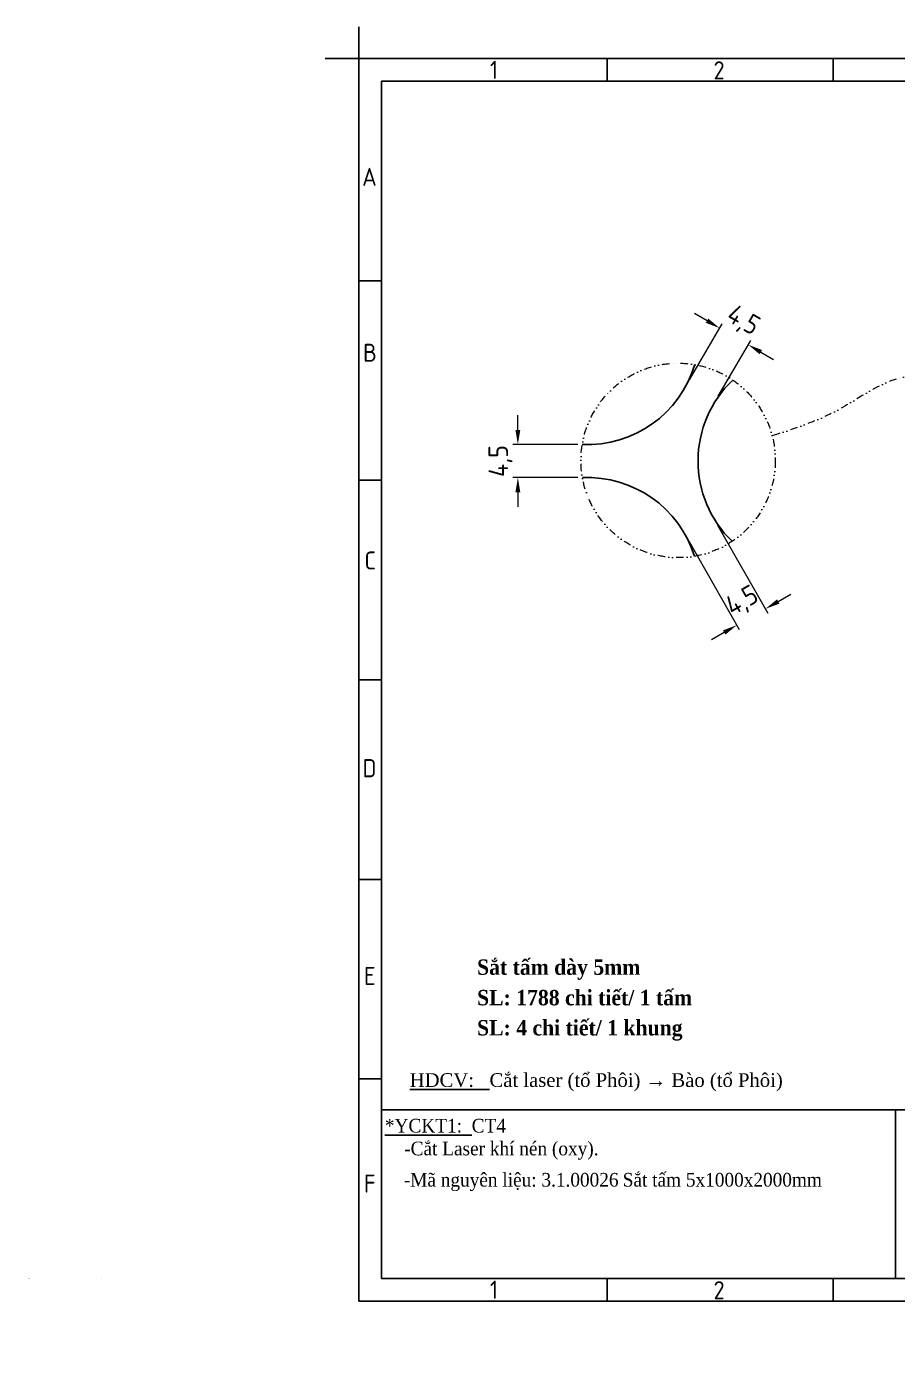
# Model space of a CAD drawing. Header units: millimetres. Extents: x -127318 to -46279, y 54276 to 57025.
# Drawn here: x -110090 to -108308, y 54296 to 57025 of the extents above; entities that cross this region are included whole.
import ezdxf

# ---------------------------------------------------------------- set-up
doc = ezdxf.new("R2010")
doc.units = ezdxf.units.MM
doc.header["$PDMODE"] = 2
for name, pattern in [('CENTER', [2, 1.25, -0.25, 0.25, -0.25]), ('CONTPVMNIL', [0]), ('DIVIDE', [1.25, 0.5, -0.25, 0, -0.25, 0, -0.25])]:
    doc.linetypes.add(name, pattern=pattern)
doc.layers.get('0').update_dxf_attribs({"linetype": 'CONTPVMNIL'})
doc.layers.get('DEFPOINTS').update_dxf_attribs({"color": 6})
doc.layers.add('D KT', color=4, linetype='Continuous', lineweight=18)
doc.layers.add('d tam', color=2, linetype='CENTER', lineweight=9)
doc.layers.add('FRAME050', color=6, linetype='Continuous')
doc.layers.add('MAIN', color=7, linetype='Continuous')
doc.styles.add('ISOCP', font='isocp')
doc.styles.add('SLDTEXTSTYLE0', font='timesi.ttf', dxfattribs={"width": 0.933, "bigfont": 'bigfont'})
doc.dimstyles.new('dim 20', dxfattribs={"dimscale": 20, "dimtxt": 2.5, "dimasz": 1.5, "dimexe": 0.5, "dimexo": 1, "dimtad": 1, "dimtoh": 1, "dimtxsty": 'ISOCP', "dimcen": 0, "dimclrd": 3, "dimclre": 3, "dimclrt": 7, "dimadec": 0, "dimazin": 0, "dimtfac": 1, "dimtix": 1, "dimtofl": 0, "dimtmove": 0, "dimatfit": 3, "dimfxl": 1, "dimlwd": 5, "dimlwe": 5, "dimarcsym": 0})

# ---------------------------------------------------------------- blocks, each defined once
blk = doc.blocks.new('khung moi')
at = {"layer": 'FRAME050'}
for p, q in [((-261.36, 221.36), (-261.36, 225.32)), ((-221.76, 221.36), (-221.76, 225.32)), ((-182.16, 221.36), (-182.16, 225.32)), ((-142.56, 221.36), (-142.56, 225.32)), ((-102.96, 221.36), (-102.96, 225.32)), ((-63.36, 221.36), (-63.36, 225.32)), ((-23.76, 221.36), (-23.76, 225.32)), ((-300.96, 186.36), (-304.92, 186.36)), ((0, 186.36), (-3.96, 186.36)), ((-300.96, 151.36), (-304.92, 151.36)), ((0, 151.36), (-3.96, 151.36)), ((-304.92, 116.36), (-300.96, 116.36)), ((-3.96, 116.36), (0, 116.36)), ((-300.96, 81.36), (-304.92, 81.36)), ((0, 81.36), (-3.96, 81.36)), ((-300.96, 46.36), (-304.92, 46.36)), ((0, 46.36), (-3.96, 46.36)), ((-261.36, 7.4), (-261.36, 11.36)), ((-221.76, 7.4), (-221.76, 11.36)), ((-182.16, 7.4), (-182.16, 11.36)), ((-174.24, 7.4), (-174.24, 11.36)), ((-166.32, 7.4), (-166.32, 11.36)), ((-158.4, 7.4), (-158.4, 11.36)), ((-150.48, 7.4), (-150.48, 11.36)), ((-142.56, 11.36), (-142.56, 7.4)), ((-134.64, 7.4), (-134.64, 11.36)), ((-126.72, 7.4), (-126.72, 11.36)), ((-118.8, 7.4), (-118.8, 11.36)), ((-110.88, 7.4), (-110.88, 11.36)), ((-102.96, 7.4), (-102.96, 11.36)), ((-63.36, 7.4), (-63.36, 11.36)), ((-23.76, 7.4), (-23.76, 11.36)), ((-182.16, 7.4), (-102.96, 7.4))]:
    blk.add_line(p, q, dxfattribs=at)
at = {"layer": 'MAIN'}
for p, q in [((-304.92, 225.32), (-304.92, 230.92)), ((-304.92, 225.32), (-310.86, 225.32)), ((0, 7.4), (9.82, 7.4)), ((0, 7.4), (0, -3))]:
    blk.add_line(p, q, dxfattribs=at)
at = {"layer": 'MAIN', "color": 7, "linetype": 'Continuous'}
blk.add_lwpolyline([(-300.96, 221.36), (-3.96, 221.36), (-3.96, 11.36), (-300.96, 11.36)], close=True, dxfattribs=at)
at = {"layer": 'FRAME050', "style": 'ISOCP'}
for s, p in [('1', (-281.95, 221.76)), ('2', (-242.72, 221.68)), ('3', (-203.13, 221.83)), ('4', (-163.63, 221.76)), ('5', (-123.93, 221.83)), ('6', (-84.25, 221.69)), ('7', (-44.67, 221.76)), ('8', (-9.03, 221.76)), ('A', (-3.41, 208.57)), ('A', (-304.37, 203)), ('B', (-304.21, 172.14)), ('B', (-3.25, 172.14)), ('C', (-303.97, 135.71)), ('C', (-3.01, 135.71)), ('D', (-304.3, 99.28)), ('D', (-3.34, 99.28)), ('E', (-304.05, 62.84)), ('E', (-3.09, 62.84)), ('F', (-304.05, 26.41)), ('1', (-281.95, 7.8)), ('2', (-242.72, 7.72)), ('3', (-203.13, 7.87)), ('6', (-84.25, 7.73)), ('7', (-44.67, 7.8)), ('8', (-9.03, 7.8))]:
    blk.add_text(s, height=3.17, dxfattribs=at).set_placement(p)
blk = doc.blocks.new('*D614')
at = {"color": 3, "lineweight": 5, "ltscale": 30, "transparency": 16777216}
for p, q in [((-108697.6, 56422.9), (-108723.5, 56438)), ((-108733.2, 56302.3), (-108666.6, 56416.5)), ((-108674.9, 56268.3), (-108608.3, 56382.5)), ((-108587.4, 56358.7), (-108561.5, 56343.6))]:
    blk.add_line(p, q, dxfattribs=at)
at = {"color": 3, "ltscale": 30, "transparency": 16777216}
for points in [[(-108695.1, 56427.2), (-108700.1, 56418.6), (-108671.7, 56407.8)], [(-108584.9, 56363), (-108590, 56354.4), (-108613.4, 56373.8)]]:
    blk.add_solid(points, dxfattribs=at)
at = {"layer": 'DEFPOINTS', "color": 0, "ltscale": 30, "transparency": 16777216}
for p in [(-108613.4, 56373.8), (-108743.3, 56285), (-108685, 56251)]:
    blk.add_point(p, dxfattribs=at)
at = {"color": 7, "ltscale": 30, "transparency": 16777216, "insert": (-108624.6, 56421.5), "char_height": 40, "attachment_point": 5, "rotation": 329.763, "style": 'ISOCP'}
blk.add_mtext('4,5', dxfattribs=at)
blk = doc.blocks.new('*D615')
at = {"color": 3, "lineweight": 5, "ltscale": 30, "transparency": 16777216}
for p, q in [((-109084.8, 56199.5), (-109084.8, 56229.5)), ((-108962, 56169.5), (-109094.8, 56169.5)), ((-108962, 56102), (-109094.8, 56102)), ((-109084.8, 56072), (-109084.8, 56042))]:
    blk.add_line(p, q, dxfattribs=at)
at = {"color": 3, "ltscale": 30, "transparency": 16777216}
for points in [[(-109089.8, 56199.5), (-109079.8, 56199.5), (-109084.8, 56169.5)], [(-109089.8, 56072), (-109079.8, 56072), (-109084.8, 56102)]]:
    blk.add_solid(points, dxfattribs=at)
at = {"layer": 'DEFPOINTS', "color": 0, "ltscale": 30, "transparency": 16777216}
for p in [(-108942, 56169.5), (-109084.8, 56102), (-108942, 56102)]:
    blk.add_point(p, dxfattribs=at)
at = {"color": 7, "ltscale": 30, "transparency": 16777216, "insert": (-109120.3, 56135.8), "char_height": 40, "attachment_point": 5, "rotation": 90, "style": 'ISOCP'}
blk.add_mtext('4,5', dxfattribs=at)
blk = doc.blocks.new('*D616')
at = {"color": 3, "lineweight": 5, "ltscale": 30, "transparency": 16777216}
for p, q in [((-108676, 56004.8), (-108572.9, 55824.7)), ((-108734.5, 55971.3), (-108631.5, 55791.2)), ((-108551.8, 55848.3), (-108525.8, 55863.2)), ((-108662.5, 55785), (-108688.6, 55770.1))]:
    blk.add_line(p, q, dxfattribs=at)
at = {"color": 3, "ltscale": 30, "transparency": 16777216}
for points in [[(-108554.3, 55852.7), (-108549.4, 55844), (-108577.9, 55833.4)], [(-108665, 55789.3), (-108660, 55780.7), (-108636.5, 55799.9)]]:
    blk.add_solid(points, dxfattribs=at)
at = {"layer": 'DEFPOINTS', "color": 0, "ltscale": 30, "transparency": 16777216}
for p in [(-108685.9, 56022.2), (-108744.5, 55988.7), (-108577.9, 55833.4)]:
    blk.add_point(p, dxfattribs=at)
at = {"color": 7, "ltscale": 30, "transparency": 16777216, "insert": (-108624.8, 55847.5), "char_height": 40, "attachment_point": 5, "rotation": 29.774, "style": 'ISOCP'}
blk.add_mtext('4,5', dxfattribs=at)

msp = doc.modelspace()

# ---------------------------------------------------------------- linework, layer by layer
for p, q in [((-107716.012, 54808.354), (-109363.757, 54808.354)), ((-108311.567, 54808.354), (-108311.567, 54463.103))]:
    msp.add_line(p, q)
at = {"ltscale": 30}
for centre, start, end in [((-108941.994, 56398.286), 267.246416, 343.436538), ((-108487.331, 56135.786), 133.545345, 225.905973), ((-108941.994, 55873.286), 17.205402, 92.642249)]:
    msp.add_arc(centre, 228.75, start, end, dxfattribs=at)
at = {"layer": 'd tam', "linetype": 'DIVIDE', "ltscale": 30}
msp.add_circle((-108756.763, 56137.076), 198.93, dxfattribs=at)
msp.add_open_spline([(-108052.049, 56328.648), (-108089.501, 56313.979), (-108164.58, 56284.572), (-108301.563, 56331.249), (-108422.329, 56233.092), (-108518.618, 56202.133), (-108564.314, 56187.441)], degree=3, knots=[0, 0, 0, 0, 117.7855946, 236.1268871, 396.7252346, 541.779714, 541.779714, 541.779714, 541.779714], dxfattribs=at)
at = {"layer": 'DEFPOINTS'}
msp.add_lwpolyline([(-109409.957, 56959.303), (-105852.557, 56959.303), (-105852.557, 54416.903), (-109409.957, 54416.903)], close=True, dxfattribs=at)

# ---------------------------------------------------------------- block references
at = {"xscale": 11.66666666666667, "yscale": 11.66666666666667, "zscale": 11.66666666666667}
msp.add_blockref('khung moi', (-105852.557, 54330.523), dxfattribs=at)

# ---------------------------------------------------------------- texts
at = {"char_height": 28, "attachment_point": 1, "style": 'SLDTEXTSTYLE0'}
for s, insert, width in [('{\\fTimes New Roman|b0|i0|c0|p18;\\W1;\\LHDCV:\\l   Cắt laser (tổ Phôi) → Bào (tổ Phôi)}', (-109306.134, 54883.082), 968.26273), ('{\\fTimes New Roman|b0|i0|c0|p18;\\L*YCKT1:\\l  CT4 \\W0.933;\\P    -Cắt Laser khí nén (oxy).}', (-109356.869, 54789.734), 968.26273), ('{\\fTimes New Roman|b0|i0|c0|p18;-\\W0.933;Mã nguyên liệu: 3.1.00026^ISắt tấm 5x1000x2000mm}', (-109318.165, 54679.063), 988.07433)]:
    msp.add_mtext(s, dxfattribs=dict(at, insert=insert, width=width))
at = {"layer": 'D KT', "ltscale": 3, "char_height": 31.5, "width": 2317.34455, "attachment_point": 1, "style": 'SLDTEXTSTYLE0'}
for s, insert in [('{\\fTimes New Roman|b1|i0|c0|p18;Sắt tấm dày 5mm}', (-109168.307, 55115.951)), ('{\\fTimes New Roman|b1|i0|c0|p18;SL: 1788 chi tiết/ 1 tấm}', (-109168.307, 55053.506)), ('{\\fTimes New Roman|b1|i0|c0|p18;SL: 4 chi tiết/ 1 khung}', (-109168.307, 54991.86))]:
    msp.add_mtext(s, dxfattribs=dict(at, insert=insert))
at = {"layer": 'D KT', "char_height": 0.63, "width": 1012.64408, "attachment_point": 1, "style": 'SLDTEXTSTYLE0'}
for insert in [(-110090.179, 54463.066), (-109937.004, 54464.151)]:
    msp.add_mtext('{\\fTimes New Roman|b0|i0|c0|p18;14/9/2022 8:23 AM}', dxfattribs=dict(at, insert=insert))

# ---------------------------------------------------------------- dimensions: what is measured, and where the dimension line sits
at = {"ltscale": 30}
for p1, p2, distance, picture, middle in [((-108743.281, 56284.974), (-108684.959, 56250.98), 142.182, '*D614', (-108624.644, 56421.485)), ((-108941.994, 56169.536), (-108941.994, 56102.036), -142.803, '*D615', (-109120.297, 56135.786)), ((-108744.478, 55988.672), (-108685.884, 56022.193), -217.488, '*D616', (-108624.809, 55847.468))]:
    dim = msp.add_aligned_dim(p1=p1, p2=p2, distance=distance, dimstyle='dim 20', override={"dimtxt": 2, "dimlfac": 0.066667}, dxfattribs=at)
    dim.commit()
    dim.dimension.update_dxf_attribs({"geometry": picture, "text_midpoint": middle})

doc.saveas('drawing.dxf')
